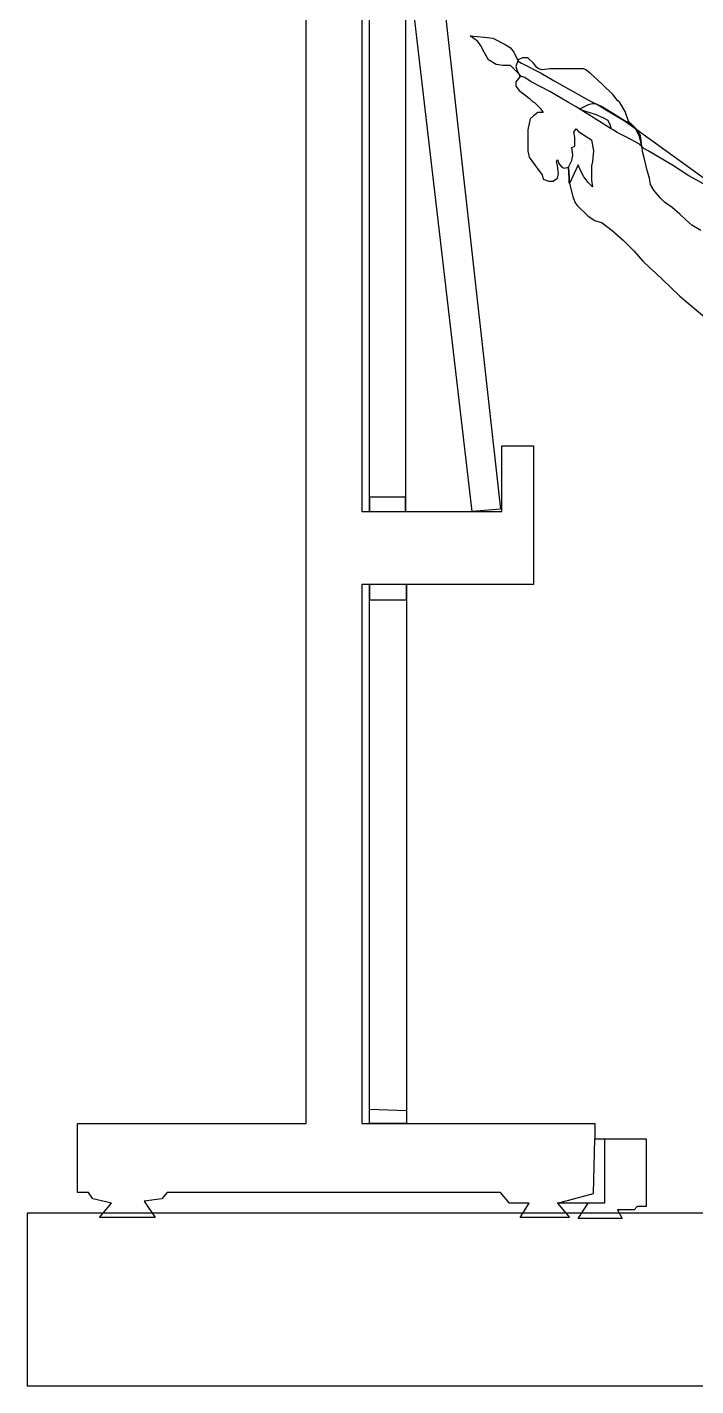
# Model space of a CAD drawing. Extents: x 0 to 9.4, y 0 to 13.5.
# Drawn here: x 0 to 4.2, y 0 to 8.53 of the extents above; entities that cross this region are included whole.
import ezdxf

# ---------------------------------------------------------------- set-up
doc = ezdxf.new("R2010")
doc.units = 0
doc.layers.add('CK_LEVEL_1', color=7, linetype='CONTINUOUS')

msp = doc.modelspace()

# ---------------------------------------------------------------- linework, layer by layer
at = {"layer": 'CK_LEVEL_1', "color": 2, "linetype": 'CONTINUOUS'}
for p, q in [((2.307075, 11.473578), (2.973106, 5.506768)), ((2.149151, 5.493036), (2.149151, 11.143995)), ((1.750906, 1.647911), (1.750906, 10.608425)), ((2.101087, 10.553495), (2.101087, 5.493036)), ((2.794582, 5.493036), (2.375738, 9.084108)), ((2.375738, 9.084108), (2.375738, 5.493036)), ((2.828914, 8.445542), (2.78085, 8.479875)), ((2.78085, 8.479874), (2.870112, 8.473006)), ((2.870112, 8.473007), (2.925042, 8.466141)), ((2.925042, 8.466141), (3.000571, 8.424943)), ((2.849513, 8.418077), (2.828914, 8.445542)), ((2.870112, 8.376879), (2.849513, 8.418077)), ((2.897577, 8.328815), (2.870112, 8.37688)), ((3.000571, 8.424943), (3.034903, 8.404344)), ((3.034903, 8.404344), (3.055502, 8.376879)), ((3.055502, 8.376879), (3.082967, 8.321949)), ((2.945641, 8.30135), (2.897577, 8.328815)), ((2.986839, 8.294484), (2.945641, 8.301351)), ((3.034903, 8.294484), (2.986839, 8.294484)), ((3.103566, 8.225821), (3.034903, 8.294483)), ((3.082967, 8.328815), (3.069234, 8.287618)), ((3.069234, 8.287617), (3.0761, 8.260152)), ((3.110432, 8.342548), (3.082967, 8.328815)), ((3.082967, 8.321949), (3.103566, 8.308216)), ((3.103566, 8.308216), (3.227159, 8.24642)), ((3.144763, 8.342548), (3.110432, 8.342548)), ((3.179095, 8.308216), (3.144763, 8.342548)), ((3.199694, 8.280751), (3.179095, 8.308216)), ((3.213426, 8.273885), (3.199694, 8.280751)), ((3.096699, 8.225821), (3.069234, 8.191488)), ((3.0761, 8.260152), (3.096699, 8.225821)), ((3.124164, 8.218954), (3.103566, 8.225821)), ((3.165362, 8.191489), (3.124164, 8.218954)), ((3.234025, 8.267019), (3.213426, 8.273886)), ((3.227159, 8.24642), (3.309554, 8.198356)), ((3.282089, 8.273885), (3.234025, 8.267018)), ((3.494944, 8.273885), (3.282089, 8.273885)), ((3.309554, 8.198356), (3.529276, 8.074761)), ((3.508677, 8.267019), (3.494944, 8.273886)), ((3.536142, 8.24642), (3.508677, 8.267019)), ((3.611671, 8.177757), (3.536142, 8.24642)), ((3.069234, 8.191489), (3.069234, 8.164024)), ((3.069234, 8.164024), (3.089833, 8.136559)), ((3.089833, 8.136559), (3.15163, 8.088494)), ((3.282089, 8.129693), (3.165362, 8.191489)), ((3.398816, 8.06103), (3.282089, 8.129693)), ((3.680334, 8.109094), (3.611671, 8.177756)), ((3.707799, 8.074762), (3.680334, 8.109095)), ((3.15163, 8.088495), (3.172229, 8.067896)), ((3.172229, 8.067896), (3.185961, 8.061029)), ((3.185961, 8.06103), (3.220293, 8.026698)), ((3.220293, 8.026698), (3.240891, 7.999233)), ((3.44688, 8.033565), (3.398816, 8.061029)), ((3.666602, 7.896239), (3.44688, 8.033565)), ((3.52241, 8.047297), (3.467479, 8.019832)), ((3.549875, 8.054163), (3.52241, 8.047297)), ((3.529276, 8.074762), (3.570474, 8.054163)), ((3.570474, 8.054163), (3.549875, 8.054163)), ((3.570474, 8.054163), (3.604805, 8.033565)), ((3.611671, 8.033565), (3.570474, 8.054163)), ((3.604805, 8.033565), (3.652869, 8.006099)), ((3.721532, 7.964902), (3.611671, 8.033565)), ((3.721532, 8.06103), (3.707799, 8.074762)), ((3.755864, 8.006099), (3.721532, 8.061029)), ((3.158496, 7.958035), (3.15163, 7.93057)), ((3.179095, 7.978634), (3.158496, 7.958035)), ((3.20656, 7.999233), (3.179095, 7.978634)), ((3.240891, 7.999233), (3.20656, 7.999233)), ((3.467479, 8.019832), (3.570474, 7.9855)), ((3.570474, 7.9855), (3.618538, 7.964902)), ((3.618538, 7.964902), (3.646003, 7.951169)), ((3.646003, 7.951169), (3.659735, 7.923704)), ((3.652869, 8.006099), (3.755864, 7.944303)), ((3.755864, 7.944303), (3.721532, 7.964902)), ((3.776462, 7.944303), (3.755864, 8.006099)), ((3.755864, 7.944303), (4.476824, 7.422464)), ((3.790195, 7.93057), (3.755864, 7.944303)), ((3.797061, 7.916838), (3.776462, 7.944303)), ((3.15163, 7.93057), (3.144763, 7.889372)), ((3.144763, 7.889372), (3.144763, 7.758913)), ((3.433148, 7.87564), (3.44688, 7.896239)), ((3.440014, 7.841308), (3.433148, 7.87564)), ((3.44688, 7.896239), (3.460613, 7.882506)), ((3.460613, 7.882506), (3.488078, 7.861907)), ((3.488078, 7.861907), (3.543008, 7.827576)), ((3.659735, 7.923704), (3.666602, 7.896239)), ((3.680334, 7.889372), (3.666602, 7.896239)), ((3.700933, 7.87564), (3.680334, 7.889372)), ((3.755864, 7.848175), (3.700933, 7.87564)), ((3.824526, 7.896239), (3.790195, 7.93057)), ((3.824526, 7.889372), (3.797061, 7.916838)), ((3.851992, 7.855041), (3.824526, 7.896239)), ((3.845125, 7.848175), (3.824526, 7.889372)), ((3.858858, 7.786378), (3.851992, 7.855041)), ((3.419415, 7.779512), (3.440014, 7.786378)), ((3.426281, 7.731448), (3.419415, 7.779512)), ((3.440014, 7.786378), (3.440014, 7.841308)), ((3.543008, 7.827576), (3.556741, 7.758913)), ((3.81766, 7.813843), (3.755864, 7.848175)), ((3.845125, 7.80011), (3.81766, 7.813843)), ((3.858858, 7.786378), (3.845125, 7.848175)), ((3.872591, 7.772645), (3.845125, 7.80011)), ((3.845125, 7.80011), (3.858858, 7.786378)), ((3.865724, 7.74518), (3.858858, 7.786378)), ((3.900056, 7.758913), (3.872591, 7.772645)), ((3.144763, 7.758913), (3.15163, 7.717715)), ((3.15163, 7.717715), (3.20656, 7.642186)), ((3.323287, 7.69025), (3.330153, 7.703982)), ((3.330153, 7.662785), (3.323287, 7.69025)), ((3.330153, 7.703982), (3.33702, 7.683383)), ((3.33702, 7.683383), (3.343886, 7.669651)), ((3.398816, 7.655918), (3.419415, 7.697116)), ((3.419415, 7.697116), (3.426281, 7.731448)), ((3.549875, 7.69025), (3.543008, 7.662785)), ((3.556741, 7.758913), (3.549875, 7.69025)), ((3.879457, 7.697116), (3.865724, 7.74518)), ((3.893189, 7.635319), (3.879457, 7.697116)), ((4.057981, 7.662785), (3.900056, 7.758913)), ((3.20656, 7.642186), (3.234025, 7.607854)), ((3.234025, 7.607854), (3.240891, 7.580389)), ((3.33702, 7.614721), (3.330153, 7.662785)), ((3.330153, 7.587255), (3.33702, 7.614721)), ((3.343886, 7.669651), (3.357618, 7.655918)), ((3.357618, 7.655918), (3.371351, 7.649052)), ((3.371351, 7.649052), (3.398816, 7.655918)), ((3.398816, 7.655918), (3.405683, 7.552924)), ((3.405683, 7.552924), (3.398816, 7.655918)), ((3.460613, 7.669651), (3.405683, 7.552924)), ((3.474345, 7.635319), (3.460613, 7.669651)), ((3.494944, 7.594122), (3.474345, 7.635319)), ((3.543008, 7.662785), (3.543008, 7.573523)), ((3.906922, 7.587255), (3.893189, 7.635319)), ((4.154109, 7.600988), (4.057981, 7.662785)), ((4.353231, 7.491127), (4.154109, 7.600988)), ((3.240891, 7.580389), (3.275223, 7.566656)), ((3.275223, 7.566656), (3.302688, 7.566656)), ((3.302688, 7.566656), (3.330153, 7.587255)), ((3.398816, 7.566656), (3.405683, 7.552924)), ((3.405683, 7.552924), (3.426281, 7.470528)), ((3.52241, 7.55979), (3.494944, 7.594122)), ((3.549875, 7.532325), (3.52241, 7.55979)), ((3.543008, 7.573523), (3.549875, 7.532325)), ((3.913788, 7.546058), (3.906922, 7.587255)), ((3.934387, 7.511726), (3.913788, 7.546058)), ((3.975585, 7.463662), (3.934387, 7.511726)), ((3.426281, 7.470528), (3.440014, 7.436197)), ((3.440014, 7.436197), (3.453747, 7.415598)), ((4.00305, 7.436197), (3.975585, 7.463662)), ((4.051114, 7.401865), (4.00305, 7.436197)), ((3.453747, 7.415598), (3.52241, 7.346935)), ((3.52241, 7.346935), (3.563607, 7.31947)), ((4.099178, 7.360668), (4.051114, 7.401865)), ((4.13351, 7.326336), (4.099178, 7.360668)), ((3.563607, 7.31947), (3.611671, 7.305737)), ((3.611671, 7.305737), (3.673468, 7.257673)), ((3.673468, 7.257673), (3.742131, 7.195877)), ((4.174708, 7.292005), (4.13351, 7.326336)), ((4.229638, 7.257673), (4.174708, 7.292005)), ((3.742131, 7.195877), (3.810794, 7.127214)), ((3.810794, 7.127214), (3.865724, 7.065417)), ((3.865724, 7.065417), (3.906922, 7.024219)), ((3.906922, 7.024219), (3.94812, 6.989888)), ((3.94812, 6.989888), (3.989318, 6.94869)), ((3.989318, 6.94869), (4.099178, 6.845696)), ((4.099178, 6.845696), (4.360097, 6.625974)), ((2.979972, 5.493036), (2.979972, 5.905013)), ((2.979972, 5.905013), (3.179095, 5.905013)), ((3.179095, 5.905013), (3.179095, 5.032994)), ((2.375738, 5.582297), (2.149151, 5.582297)), ((2.149151, 5.582297), (2.149151, 5.493036)), ((2.375738, 5.493036), (2.375738, 5.582297)), ((2.101087, 5.493036), (2.149151, 5.493036)), ((2.149151, 5.493036), (2.375738, 5.493036)), ((2.375738, 5.493036), (2.979972, 5.493036)), ((2.973106, 5.506768), (2.794582, 5.493036)), ((2.149151, 5.032994), (2.101087, 5.032994)), ((2.101087, 5.032994), (2.101087, 1.647911)), ((2.149151, 1.647911), (2.149151, 5.032994)), ((2.382605, 5.032994), (2.149151, 5.032994)), ((2.149151, 5.032994), (2.149151, 4.936866)), ((3.179095, 5.032994), (2.382605, 5.032994)), ((2.382605, 5.032994), (2.382605, 1.647911)), ((2.382605, 4.936866), (2.382605, 5.032994)), ((2.149151, 4.936866), (2.382605, 4.936866)), ((2.149151, 1.647911), (2.149151, 1.737172)), ((2.149151, 1.737172), (2.382605, 1.730306)), ((2.382605, 1.730306), (2.382605, 1.647911)), ((0.31585, 1.215334), (0.31585, 1.647911)), ((0.31585, 1.647911), (1.750906, 1.647911)), ((2.101087, 1.647911), (3.563607, 1.647911)), ((2.382605, 1.647911), (2.149151, 1.647911)), ((2.382605, 1.647911), (2.149151, 1.647911)), ((3.563607, 1.647911), (3.563607, 1.551783)), ((3.556741, 1.208468), (3.563607, 1.551783)), ((3.563607, 1.551783), (3.886323, 1.551783)), ((3.563607, 1.551783), (3.625404, 1.551783)), ((3.625404, 1.551783), (3.625404, 1.146671)), ((3.886323, 1.551783), (3.886323, 1.126072)), ((0.384513, 1.215334), (0.31585, 1.215334)), ((0.411978, 1.174136), (0.384513, 1.215334)), ((0.878886, 1.215334), (0.844555, 1.174136)), ((2.973106, 1.215334), (0.878886, 1.215334)), ((3.028036, 1.146671), (2.973106, 1.215334)), ((3.330153, 1.146671), (3.556741, 1.208468)), ((0.528705, 1.146671), (0.411978, 1.174136)), ((0.453176, 1.057409), (0.528705, 1.146671)), ((0.844555, 1.174136), (0.734694, 1.160404)), ((0.734694, 1.160404), (0.803357, 1.057409)), ((3.15163, 1.146671), (3.028036, 1.146671)), ((3.096699, 1.057409), (3.15163, 1.146671)), ((3.52241, 1.146671), (3.330153, 1.146671)), ((3.330153, 1.146671), (3.405683, 1.057409)), ((3.625404, 1.146671), (3.330153, 1.146671)), ((3.460613, 1.050543), (3.52241, 1.146671)), ((3.831393, 1.126072), (3.810794, 1.105473)), ((3.886323, 1.126072), (3.831393, 1.126072)), ((9.35876, 1.084874), (0, 1.084874)), ((0, 1.084874), (0, 0)), ((0.803357, 1.057409), (0.453176, 1.057409)), ((3.405683, 1.057409), (3.096699, 1.057409)), ((3.735265, 1.050543), (3.460613, 1.050543)), ((3.810794, 1.105473), (3.707799, 1.105473)), ((3.707799, 1.105473), (3.735265, 1.050543)), ((0, 0), (9.35876, 0))]:
    msp.add_line(p, q, dxfattribs=at)

doc.saveas('drawing.dxf')
